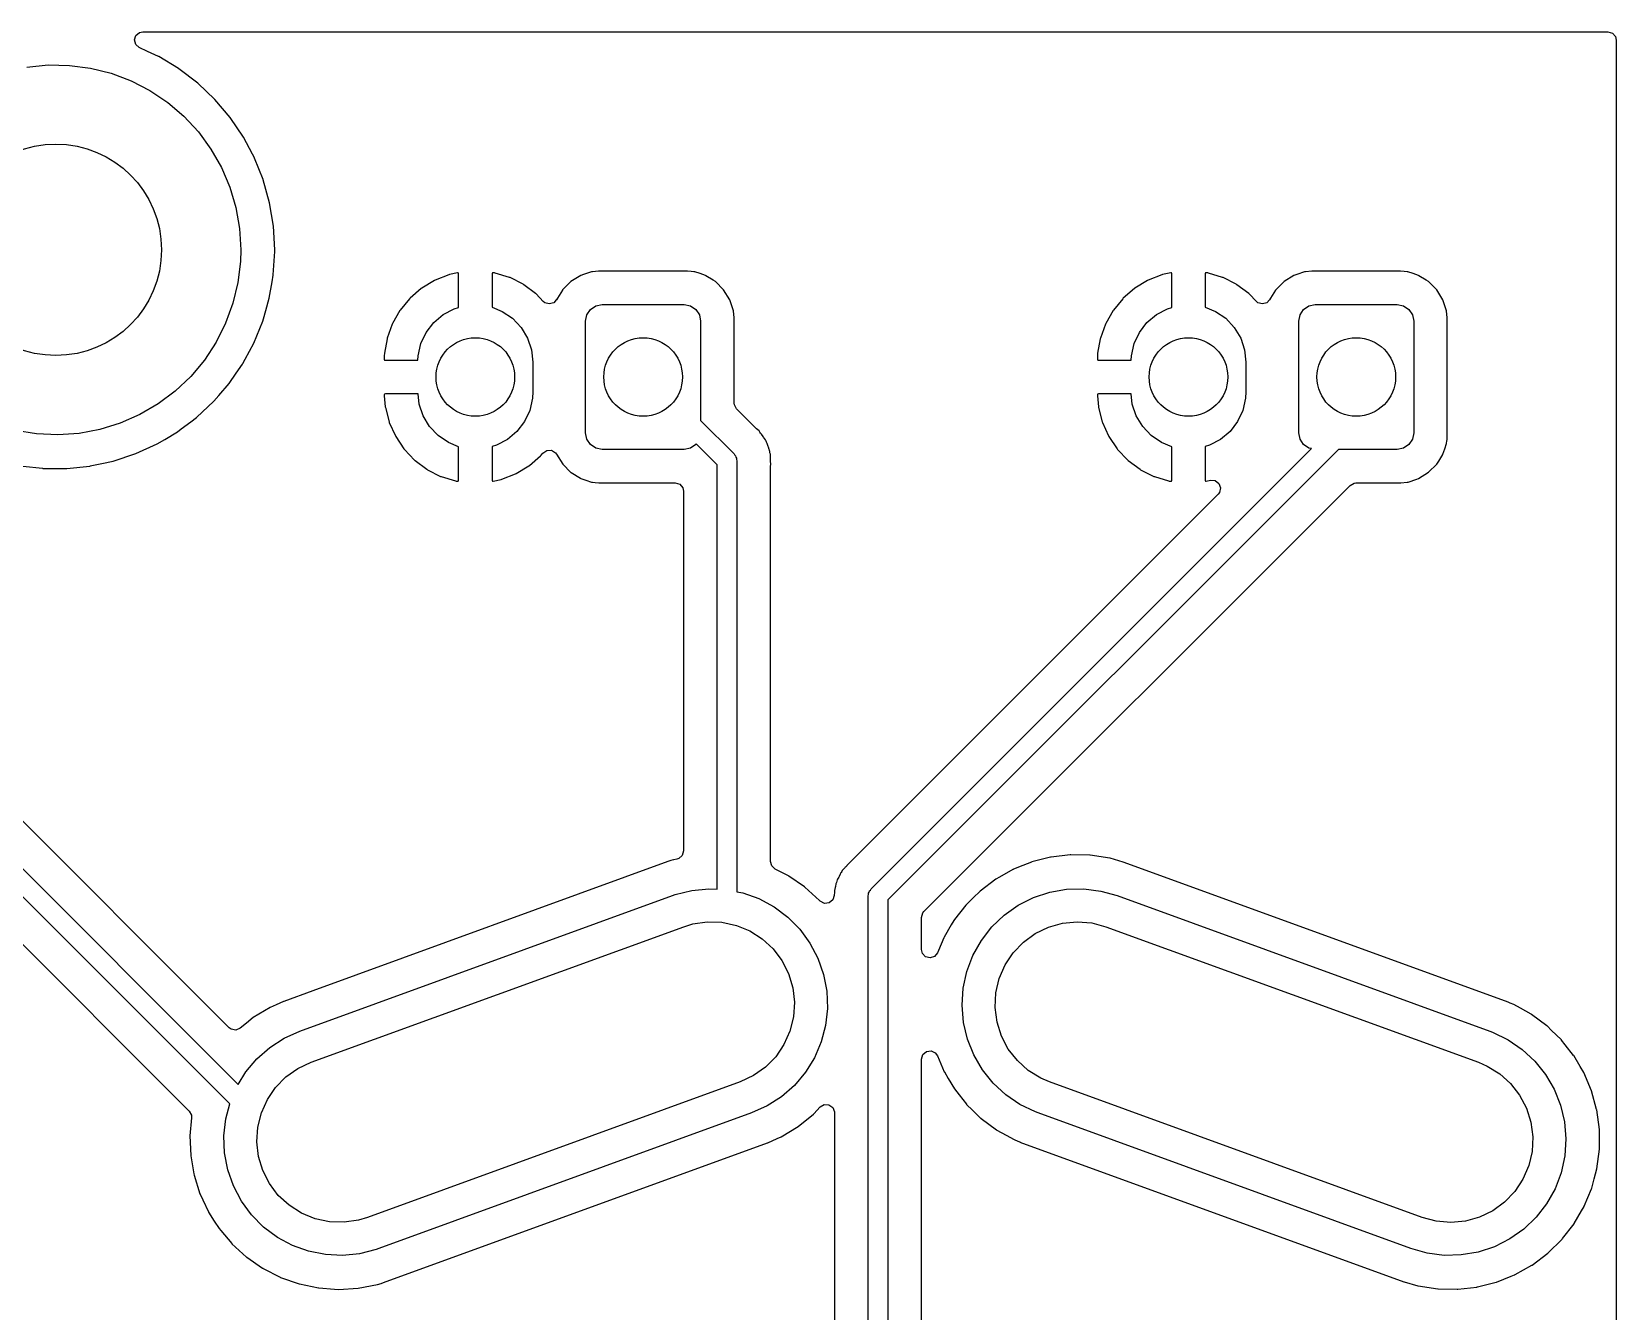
# Model space of a CAD drawing. Extents: x 14 to 417, y -165 to -100.
# Drawn here: x 393.33 to 417.32, y -118.94 to -99.57 of the extents above; entities that cross this region are included whole.
import ezdxf

# ---------------------------------------------------------------- set-up
doc = ezdxf.new("R2010")
doc.units = 0
doc.layers.add('BLACK', color=7, linetype='CONTINUOUS')

msp = doc.modelspace()

# ---------------------------------------------------------------- linework, layer by layer
at = {"layer": 'BLACK', "linetype": 'CONTINUOUS'}
for p, q in [((394.89, -99.6937), (394.911, -99.6257)), ((394.91, -99.762), (394.89, -99.6937)), ((394.963, -99.8088), (394.91, -99.762)), ((394.911, -99.6257), (394.965, -99.5796)), ((394.965, -99.5796), (395.016, -99.5685)), ((395.016, -99.5685), (417.195, -99.5685)), ((417.195, -99.5685), (417.264, -99.5885)), ((417.264, -99.5885), (417.31, -99.6422)), ((417.31, -99.6422), (417.321, -99.6945)), ((417.321, -99.6945), (417.321, -137.712)), ((395.086, -99.866), (394.963, -99.8088)), ((395.256, -99.9445), (395.086, -99.866)), ((395.258, -99.9462), (395.256, -99.9445)), ((395.559, -100.128), (395.258, -99.9462)), ((395.258, -99.9462), (395.258, -99.9462)), ((393.262, -100.104), (393.583, -100.072)), ((393.583, -100.072), (393.905, -100.078)), ((393.905, -100.078), (394.225, -100.12)), ((394.225, -100.12), (394.537, -100.198)), ((394.537, -100.198), (394.839, -100.312)), ((395.562, -100.13), (395.559, -100.128)), ((395.559, -100.128), (395.559, -100.128)), ((395.847, -100.347), (395.562, -100.13)), ((394.839, -100.312), (395.125, -100.46)), ((395.125, -100.46), (395.393, -100.64)), ((396.107, -100.593), (395.847, -100.347)), ((395.393, -100.64), (395.638, -100.849)), ((396.339, -100.867), (396.107, -100.593)), ((395.638, -100.849), (395.857, -101.085)), ((396.54, -101.163), (396.339, -100.867)), ((395.857, -101.085), (396.048, -101.345)), ((396.542, -101.167), (396.54, -101.163)), ((396.678, -101.423), (396.542, -101.167)), ((396.542, -101.167), (396.542, -101.167)), ((396.048, -101.345), (396.208, -101.625)), ((396.708, -101.48), (396.678, -101.423)), ((396.208, -101.625), (396.334, -101.922)), ((396.709, -101.483), (396.708, -101.48)), ((396.837, -101.805), (396.709, -101.483)), ((396.334, -101.922), (396.426, -102.231)), ((396.84, -101.813), (396.837, -101.805)), ((396.936, -102.159), (396.84, -101.813)), ((396.994, -102.512), (396.936, -102.159)), ((396.426, -102.231), (396.481, -102.548)), ((396.481, -102.548), (396.5, -102.87)), ((397.013, -102.87), (396.994, -102.512)), ((396.5, -102.87), (396.494, -103.046)), ((396.992, -103.247), (397.013, -102.895)), ((397.013, -102.893), (397.013, -102.87)), ((397.013, -102.895), (397.013, -102.893)), ((396.494, -103.046), (396.456, -103.366)), ((396.456, -103.366), (396.38, -103.679)), ((396.931, -103.604), (396.973, -103.357)), ((396.973, -103.357), (396.991, -103.254)), ((396.991, -103.251), (396.992, -103.247)), ((396.991, -103.254), (396.991, -103.251)), ((396.991, -103.254), (396.991, -103.254)), ((399.431, -103.334), (399.24, -103.45)), ((399.44, -103.329), (399.431, -103.334)), ((399.648, -103.247), (399.44, -103.329)), ((399.658, -103.244), (399.648, -103.247)), ((399.781, -103.218), (399.658, -103.244)), ((399.792, -103.22), (399.781, -103.218)), ((399.796, -103.233), (399.792, -103.22)), ((399.796, -103.743), (399.796, -103.233)), ((400.308, -103.218), (400.304, -103.231)), ((400.304, -103.231), (400.304, -103.74)), ((400.322, -103.216), (400.308, -103.218)), ((400.342, -103.219), (400.322, -103.216)), ((400.352, -103.221), (400.342, -103.219)), ((400.565, -103.287), (400.352, -103.221)), ((400.575, -103.291), (400.565, -103.287)), ((400.774, -103.392), (400.575, -103.291)), ((401.496, -103.352), (401.371, -103.477)), ((401.646, -103.258), (401.496, -103.352)), ((401.689, -103.244), (401.646, -103.258)), ((401.807, -103.205), (401.689, -103.244)), ((401.814, -103.202), (401.807, -103.205)), ((401.807, -103.205), (401.807, -103.205)), ((401.821, -103.202), (401.814, -103.202)), ((401.916, -103.192), (401.821, -103.202)), ((401.821, -103.202), (401.821, -103.202)), ((401.92, -103.191), (401.916, -103.192)), ((401.916, -103.192), (401.916, -103.192)), ((403.26, -103.191), (401.92, -103.191)), ((403.315, -103.197), (403.26, -103.191)), ((403.358, -103.202), (403.315, -103.197)), ((403.365, -103.202), (403.358, -103.202)), ((403.358, -103.202), (403.358, -103.202)), ((403.371, -103.204), (403.365, -103.202)), ((403.453, -103.231), (403.371, -103.204)), ((403.371, -103.204), (403.371, -103.204)), ((403.533, -103.258), (403.453, -103.231)), ((403.539, -103.262), (403.533, -103.258)), ((403.649, -103.329), (403.539, -103.262)), ((403.539, -103.262), (403.539, -103.262)), ((403.683, -103.351), (403.649, -103.329)), ((403.808, -103.476), (403.683, -103.351)), ((410.226, -103.334), (410.035, -103.45)), ((410.235, -103.329), (410.226, -103.334)), ((410.443, -103.247), (410.235, -103.329)), ((410.453, -103.244), (410.443, -103.247)), ((410.576, -103.218), (410.453, -103.244)), ((410.587, -103.22), (410.576, -103.218)), ((410.591, -103.233), (410.587, -103.22)), ((410.591, -103.743), (410.591, -103.233)), ((411.103, -103.218), (411.099, -103.231)), ((411.099, -103.231), (411.099, -103.74)), ((411.117, -103.216), (411.103, -103.218)), ((411.137, -103.219), (411.117, -103.216)), ((411.147, -103.221), (411.137, -103.219)), ((411.36, -103.287), (411.147, -103.221)), ((411.37, -103.291), (411.36, -103.287)), ((411.569, -103.392), (411.37, -103.291)), ((412.291, -103.352), (412.166, -103.477)), ((412.441, -103.258), (412.291, -103.352)), ((412.484, -103.244), (412.441, -103.258)), ((412.602, -103.205), (412.484, -103.244)), ((412.609, -103.202), (412.602, -103.205)), ((412.602, -103.205), (412.602, -103.205)), ((412.616, -103.202), (412.609, -103.202)), ((412.711, -103.192), (412.616, -103.202)), ((412.616, -103.202), (412.616, -103.202)), ((412.715, -103.191), (412.711, -103.192)), ((412.711, -103.192), (412.711, -103.192)), ((414.055, -103.191), (412.715, -103.191)), ((414.11, -103.197), (414.055, -103.191)), ((414.153, -103.202), (414.11, -103.197)), ((414.16, -103.202), (414.153, -103.202)), ((414.153, -103.202), (414.153, -103.202)), ((414.166, -103.204), (414.16, -103.202)), ((414.248, -103.231), (414.166, -103.204)), ((414.166, -103.204), (414.166, -103.204)), ((414.328, -103.258), (414.248, -103.231)), ((414.334, -103.262), (414.328, -103.258)), ((414.444, -103.329), (414.334, -103.262)), ((414.334, -103.262), (414.334, -103.262)), ((414.478, -103.351), (414.444, -103.329)), ((414.603, -103.476), (414.478, -103.351)), ((396.879, -103.787), (396.931, -103.604)), ((399.055, -103.61), (398.914, -103.783)), ((399.063, -103.602), (399.055, -103.61)), ((399.231, -103.456), (399.063, -103.602)), ((399.24, -103.45), (399.231, -103.456)), ((400.783, -103.398), (400.774, -103.392)), ((400.962, -103.531), (400.783, -103.398)), ((400.97, -103.538), (400.962, -103.531)), ((401.078, -103.651), (400.97, -103.538)), ((401.292, -103.604), (401.278, -103.627)), ((401.367, -103.483), (401.292, -103.604)), ((401.371, -103.477), (401.367, -103.483)), ((401.367, -103.483), (401.367, -103.483)), ((403.902, -103.626), (403.808, -103.476)), ((409.85, -103.61), (409.709, -103.783)), ((409.858, -103.602), (409.85, -103.61)), ((410.026, -103.456), (409.858, -103.602)), ((410.035, -103.45), (410.026, -103.456)), ((411.578, -103.398), (411.569, -103.392)), ((411.757, -103.531), (411.578, -103.398)), ((411.765, -103.538), (411.757, -103.531)), ((411.873, -103.651), (411.765, -103.538)), ((412.087, -103.604), (412.073, -103.627)), ((412.162, -103.483), (412.087, -103.604)), ((412.166, -103.477), (412.162, -103.483)), ((412.162, -103.483), (412.162, -103.483)), ((414.697, -103.626), (414.603, -103.476)), ((396.38, -103.679), (396.27, -103.982)), ((396.843, -103.913), (396.879, -103.787)), ((398.908, -103.791), (398.797, -103.985)), ((398.914, -103.783), (398.908, -103.791)), ((399.42, -103.97), (399.564, -103.849)), ((399.564, -103.849), (399.73, -103.761)), ((399.73, -103.761), (399.796, -103.743)), ((400.304, -103.74), (400.458, -103.802)), ((400.458, -103.802), (400.614, -103.907)), ((401.1, -103.67), (401.078, -103.651)), ((401.168, -103.69), (401.1, -103.67)), ((401.236, -103.671), (401.168, -103.69)), ((401.276, -103.626), (401.236, -103.671)), ((401.278, -103.627), (401.276, -103.626)), ((401.72, -103.95), (401.739, -103.854)), ((401.739, -103.854), (401.793, -103.773)), ((401.793, -103.773), (401.874, -103.719)), ((401.874, -103.719), (401.97, -103.7)), ((401.97, -103.7), (403.21, -103.7)), ((403.21, -103.7), (403.306, -103.719)), ((403.306, -103.719), (403.387, -103.773)), ((403.387, -103.773), (403.441, -103.854)), ((403.441, -103.854), (403.46, -103.95)), ((403.958, -103.794), (403.902, -103.626)), ((403.969, -103.9), (403.958, -103.794)), ((409.703, -103.791), (409.592, -103.985)), ((409.709, -103.783), (409.703, -103.791)), ((410.215, -103.97), (410.359, -103.849)), ((410.359, -103.849), (410.525, -103.761)), ((410.525, -103.761), (410.591, -103.743)), ((411.099, -103.74), (411.253, -103.802)), ((411.253, -103.802), (411.409, -103.907)), ((411.895, -103.67), (411.873, -103.651)), ((411.963, -103.69), (411.895, -103.67)), ((412.031, -103.671), (411.963, -103.69)), ((412.071, -103.626), (412.031, -103.671)), ((412.073, -103.627), (412.071, -103.626)), ((412.515, -103.95), (412.534, -103.854)), ((412.534, -103.854), (412.588, -103.773)), ((412.588, -103.773), (412.669, -103.719)), ((412.669, -103.719), (412.765, -103.7)), ((412.765, -103.7), (414.005, -103.7)), ((414.005, -103.7), (414.101, -103.719)), ((414.101, -103.719), (414.182, -103.773)), ((414.182, -103.773), (414.236, -103.854)), ((414.236, -103.854), (414.255, -103.95)), ((414.753, -103.794), (414.697, -103.626)), ((414.763, -103.9), (414.753, -103.794)), ((396.27, -103.982), (396.125, -104.27)), ((396.698, -104.281), (396.787, -104.062)), ((396.787, -104.062), (396.832, -103.952)), ((396.832, -103.952), (396.833, -103.949)), ((396.832, -103.952), (396.832, -103.952)), ((396.833, -103.949), (396.843, -103.913)), ((398.793, -103.995), (398.717, -104.205)), ((398.797, -103.985), (398.793, -103.995)), ((399.306, -104.119), (399.42, -103.97)), ((400.614, -103.907), (400.743, -104.044)), ((400.743, -104.044), (400.84, -104.205)), ((401.72, -105.64), (401.72, -103.95)), ((403.46, -103.95), (403.46, -105.453)), ((403.969, -105.19), (403.969, -103.9)), ((409.588, -103.995), (409.512, -104.205)), ((409.592, -103.985), (409.588, -103.995)), ((410.101, -104.119), (410.215, -103.97)), ((411.409, -103.907), (411.538, -104.044)), ((411.538, -104.044), (411.635, -104.205)), ((412.515, -105.64), (412.515, -103.95)), ((414.255, -103.95), (414.255, -105.64)), ((414.763, -105.69), (414.763, -103.9)), ((396.125, -104.27), (395.948, -104.539)), ((396.568, -104.523), (396.696, -104.284)), ((396.696, -104.284), (396.698, -104.281)), ((398.714, -104.215), (398.674, -104.436)), ((398.717, -104.205), (398.714, -104.215)), ((399.185, -104.473), (399.226, -104.29)), ((399.226, -104.29), (399.306, -104.119)), ((400.84, -104.205), (400.9, -104.383)), ((409.509, -104.215), (409.469, -104.436)), ((409.512, -104.205), (409.509, -104.215)), ((409.98, -104.473), (410.021, -104.29)), ((410.021, -104.29), (410.101, -104.119)), ((411.635, -104.205), (411.695, -104.383)), ((395.948, -104.539), (395.741, -104.787)), ((396.53, -104.593), (396.568, -104.523)), ((398.673, -104.444), (398.672, -104.463)), ((398.672, -104.463), (398.672, -104.466)), ((398.672, -104.466), (398.672, -104.523)), ((398.672, -104.523), (398.676, -104.538)), ((398.674, -104.436), (398.673, -104.444)), ((398.676, -104.538), (398.678, -104.539)), ((398.678, -104.539), (398.686, -104.541)), ((398.686, -104.541), (399.182, -104.541)), ((399.182, -104.541), (399.185, -104.473)), ((400.9, -104.383), (400.92, -104.57)), ((400.92, -104.57), (400.92, -105.02)), ((409.468, -104.444), (409.467, -104.463)), ((409.467, -104.463), (409.467, -104.466)), ((409.467, -104.466), (409.467, -104.523)), ((409.467, -104.523), (409.471, -104.538)), ((409.469, -104.436), (409.468, -104.444)), ((409.471, -104.538), (409.473, -104.539)), ((409.473, -104.539), (409.481, -104.541)), ((409.481, -104.541), (409.977, -104.541)), ((409.977, -104.541), (409.98, -104.473)), ((411.695, -104.383), (411.715, -104.57)), ((411.715, -104.57), (411.715, -105.02)), ((395.741, -104.787), (395.507, -105.009)), ((396.325, -104.892), (396.432, -104.737)), ((396.432, -104.737), (396.526, -104.599)), ((396.526, -104.599), (396.528, -104.596)), ((396.526, -104.599), (396.526, -104.599)), ((396.528, -104.596), (396.53, -104.593)), ((396.53, -104.593), (396.53, -104.593)), ((395.507, -105.009), (395.249, -105.202)), ((396.167, -105.076), (396.325, -104.892)), ((398.674, -105.055), (398.672, -105.063)), ((398.675, -105.053), (398.674, -105.055)), ((398.69, -105.049), (398.675, -105.053)), ((399.183, -105.049), (398.69, -105.049)), ((399.2, -105.207), (399.183, -105.049)), ((400.92, -105.02), (400.915, -105.117)), ((409.469, -105.055), (409.467, -105.063)), ((409.47, -105.053), (409.469, -105.055)), ((409.485, -105.049), (409.47, -105.053)), ((409.978, -105.049), (409.485, -105.049)), ((409.995, -105.207), (409.978, -105.049)), ((411.715, -105.02), (411.71, -105.117)), ((395.249, -105.202), (394.971, -105.365)), ((395.83, -105.408), (396.091, -105.163)), ((396.091, -105.163), (396.167, -105.076)), ((398.672, -105.063), (398.672, -105.076)), ((398.672, -105.076), (398.672, -105.081)), ((398.672, -105.081), (398.686, -105.248)), ((398.686, -105.248), (398.688, -105.258)), ((398.688, -105.258), (398.744, -105.474)), ((399.26, -105.385), (399.2, -105.207)), ((400.874, -105.3), (400.794, -105.471)), ((400.915, -105.117), (400.874, -105.3)), ((403.971, -105.217), (403.969, -105.19)), ((404.005, -105.279), (403.971, -105.217)), ((404.299, -105.573), (404.005, -105.279)), ((409.467, -105.063), (409.467, -105.076)), ((409.467, -105.076), (409.467, -105.081)), ((409.467, -105.081), (409.481, -105.248)), ((409.481, -105.248), (409.483, -105.258)), ((409.483, -105.258), (409.539, -105.474)), ((410.055, -105.385), (409.995, -105.207)), ((411.669, -105.3), (411.589, -105.471)), ((411.71, -105.117), (411.669, -105.3)), ((394.676, -105.494), (394.368, -105.589)), ((394.971, -105.365), (394.676, -105.494)), ((395.599, -105.581), (395.742, -105.474)), ((395.742, -105.474), (395.83, -105.408)), ((398.744, -105.474), (398.748, -105.484)), ((398.748, -105.484), (398.839, -105.688)), ((399.357, -105.546), (399.26, -105.385)), ((400.794, -105.471), (400.68, -105.62)), ((403.46, -105.453), (403.966, -105.959)), ((409.539, -105.474), (409.543, -105.484)), ((409.543, -105.484), (409.634, -105.688)), ((410.152, -105.546), (410.055, -105.385)), ((411.589, -105.471), (411.475, -105.62)), ((393.407, -105.655), (393.089, -105.603)), ((393.729, -105.67), (393.407, -105.655)), ((394.051, -105.648), (393.729, -105.67)), ((394.368, -105.589), (394.051, -105.648)), ((395.235, -105.806), (395.349, -105.739)), ((395.349, -105.739), (395.54, -105.625)), ((395.54, -105.625), (395.543, -105.623)), ((395.54, -105.625), (395.54, -105.625)), ((395.543, -105.623), (395.599, -105.581)), ((398.839, -105.688), (398.845, -105.697)), ((398.845, -105.697), (398.969, -105.882)), ((399.486, -105.683), (399.357, -105.546)), ((399.642, -105.788), (399.486, -105.683)), ((400.536, -105.741), (400.37, -105.829)), ((400.68, -105.62), (400.536, -105.741)), ((401.739, -105.736), (401.72, -105.64)), ((401.793, -105.817), (401.739, -105.736)), ((404.308, -105.581), (404.299, -105.573)), ((404.344, -105.611), (404.308, -105.581)), ((404.356, -105.628), (404.344, -105.611)), ((404.369, -105.643), (404.356, -105.628)), ((404.384, -105.658), (404.369, -105.643)), ((404.407, -105.697), (404.384, -105.658)), ((404.408, -105.698), (404.407, -105.697)), ((404.414, -105.708), (404.408, -105.698)), ((404.442, -105.745), (404.414, -105.708)), ((404.45, -105.765), (404.442, -105.745)), ((404.458, -105.783), (404.45, -105.765)), ((409.634, -105.688), (409.64, -105.697)), ((409.64, -105.697), (409.764, -105.882)), ((410.281, -105.683), (410.152, -105.546)), ((410.437, -105.788), (410.281, -105.683)), ((411.331, -105.741), (411.165, -105.829)), ((411.475, -105.62), (411.331, -105.741)), ((412.534, -105.736), (412.515, -105.64)), ((412.588, -105.817), (412.534, -105.736)), ((414.236, -105.736), (414.182, -105.817)), ((414.255, -105.64), (414.236, -105.736)), ((414.753, -105.795), (414.756, -105.765)), ((414.756, -105.765), (414.759, -105.739)), ((414.759, -105.739), (414.763, -105.69)), ((394.569, -106.067), (394.909, -105.955)), ((394.909, -105.955), (395.235, -105.806)), ((398.969, -105.882), (398.976, -105.89)), ((398.976, -105.89), (399.13, -106.052)), ((399.796, -105.85), (399.642, -105.788)), ((399.796, -106.359), (399.796, -105.85)), ((400.37, -105.829), (400.304, -105.847)), ((400.304, -105.847), (400.304, -106.357)), ((400.869, -106.134), (401.037, -105.988)), ((401.037, -105.988), (401.045, -105.98)), ((401.045, -105.98), (401.072, -105.947)), ((401.072, -105.947), (401.131, -105.907)), ((401.131, -105.907), (401.202, -105.905)), ((401.202, -105.905), (401.263, -105.942)), ((401.263, -105.942), (401.278, -105.964)), ((401.278, -105.964), (401.278, -105.964)), ((401.278, -105.964), (401.372, -106.114)), ((401.874, -105.871), (401.793, -105.817)), ((401.97, -105.89), (401.874, -105.871)), ((403.21, -105.89), (401.97, -105.89)), ((403.306, -105.871), (403.21, -105.89)), ((403.387, -105.817), (403.306, -105.871)), ((403.392, -105.809), (403.387, -105.817)), ((403.71, -106.127), (403.392, -105.809)), ((403.966, -105.959), (403.976, -105.976)), ((403.976, -105.976), (403.99, -105.99)), ((403.99, -105.99), (403.995, -106.009)), ((403.995, -106.009), (404.005, -106.026)), ((404.469, -105.801), (404.458, -105.783)), ((404.482, -105.846), (404.469, -105.801)), ((404.486, -105.857), (404.482, -105.846)), ((404.5, -105.893), (404.486, -105.857)), ((404.503, -105.9), (404.5, -105.893)), ((404.5, -105.893), (404.5, -105.893)), ((404.504, -105.908), (404.503, -105.9)), ((404.506, -105.921), (404.504, -105.908)), ((404.504, -105.908), (404.504, -105.908)), ((404.51, -105.941), (404.506, -105.921)), ((404.516, -105.961), (404.51, -105.941)), ((404.516, -105.988), (404.516, -105.961)), ((404.517, -106.007), (404.516, -105.988)), ((404.518, -106.019), (404.517, -106.007)), ((404.518, -106.024), (404.518, -106.019)), ((406.04, -112.543), (412.705, -105.878)), ((413.117, -105.89), (406.296, -112.711)), ((409.764, -105.882), (409.771, -105.89)), ((409.771, -105.89), (409.925, -106.052)), ((410.591, -105.85), (410.437, -105.788)), ((410.591, -106.359), (410.591, -105.85)), ((411.165, -105.829), (411.099, -105.847)), ((411.099, -105.847), (411.099, -106.357)), ((412.669, -105.871), (412.588, -105.817)), ((412.705, -105.878), (412.669, -105.871)), ((414.005, -105.89), (413.117, -105.89)), ((414.101, -105.871), (414.005, -105.89)), ((414.182, -105.817), (414.101, -105.871)), ((414.633, -106.067), (414.693, -105.969)), ((414.693, -105.969), (414.697, -105.963)), ((414.693, -105.969), (414.693, -105.969)), ((414.697, -105.963), (414.724, -105.882)), ((414.724, -105.882), (414.751, -105.801)), ((414.751, -105.801), (414.753, -105.795)), ((414.751, -105.801), (414.751, -105.801)), ((393.2, -106.143), (393.5, -106.177)), ((393.5, -106.177), (393.5, -106.177)), ((393.5, -106.177), (393.503, -106.178)), ((393.503, -106.178), (393.507, -106.178)), ((393.507, -106.178), (393.507, -106.178)), ((393.507, -106.178), (393.701, -106.179)), ((393.701, -106.179), (393.862, -106.179)), ((393.862, -106.179), (393.865, -106.179)), ((393.865, -106.179), (394.215, -106.143)), ((393.865, -106.179), (393.865, -106.179)), ((394.215, -106.143), (394.215, -106.143)), ((394.215, -106.143), (394.218, -106.143)), ((394.218, -106.143), (394.222, -106.142)), ((394.222, -106.142), (394.394, -106.105)), ((394.222, -106.142), (394.222, -106.142)), ((394.394, -106.105), (394.569, -106.067)), ((399.13, -106.052), (399.138, -106.059)), ((399.138, -106.059), (399.317, -106.192)), ((399.317, -106.192), (399.326, -106.198)), ((399.326, -106.198), (399.525, -106.299)), ((400.66, -106.261), (400.669, -106.256)), ((400.669, -106.256), (400.86, -106.14)), ((400.86, -106.14), (400.869, -106.134)), ((401.372, -106.114), (401.497, -106.239)), ((401.497, -106.239), (401.503, -106.243)), ((401.503, -106.243), (401.503, -106.243)), ((401.503, -106.243), (401.64, -106.328)), ((403.71, -112.547), (403.71, -106.127)), ((404.005, -106.026), (404.005, -106.046)), ((404.005, -106.046), (404.01, -106.065)), ((404.01, -106.065), (404.01, -112.586)), ((404.518, -106.053), (404.518, -106.024)), ((404.519, -106.057), (404.518, -106.053)), ((404.518, -106.147), (404.519, -106.135)), ((404.518, -112.13), (404.518, -106.147)), ((404.521, -106.127), (404.519, -106.057)), ((404.519, -106.135), (404.521, -106.127)), ((404.519, -106.135), (404.519, -106.135)), ((409.925, -106.052), (409.933, -106.059)), ((409.933, -106.059), (410.112, -106.192)), ((410.112, -106.192), (410.121, -106.198)), ((410.121, -106.198), (410.32, -106.299)), ((414.329, -106.332), (414.479, -106.238)), ((414.479, -106.238), (414.604, -106.113)), ((414.604, -106.113), (414.633, -106.067)), ((399.525, -106.299), (399.535, -106.303)), ((399.535, -106.303), (399.748, -106.369)), ((399.748, -106.369), (399.758, -106.371)), ((399.758, -106.371), (399.778, -106.374)), ((399.778, -106.374), (399.792, -106.372)), ((399.792, -106.372), (399.796, -106.359)), ((400.304, -106.357), (400.308, -106.37)), ((400.308, -106.37), (400.319, -106.372)), ((400.319, -106.372), (400.442, -106.346)), ((400.442, -106.346), (400.452, -106.343)), ((400.452, -106.343), (400.66, -106.261)), ((401.64, -106.328), (401.647, -106.332)), ((401.647, -106.332), (401.721, -106.357)), ((401.721, -106.357), (401.809, -106.386)), ((401.809, -106.386), (401.809, -106.386)), ((401.809, -106.386), (401.815, -106.388)), ((401.815, -106.388), (401.822, -106.388)), ((401.822, -106.388), (401.822, -106.388)), ((401.822, -106.388), (401.865, -106.393)), ((401.865, -106.393), (401.92, -106.398)), ((401.92, -106.398), (403.075, -106.398)), ((403.075, -106.398), (403.144, -106.419)), ((403.144, -106.419), (403.19, -106.472)), ((403.19, -106.472), (403.202, -106.524)), ((406.841, -112.885), (413.291, -106.435)), ((410.32, -106.299), (410.33, -106.303)), ((410.33, -106.303), (410.543, -106.369)), ((410.543, -106.369), (410.553, -106.371)), ((410.553, -106.371), (410.573, -106.374)), ((410.573, -106.374), (410.587, -106.372)), ((410.587, -106.372), (410.591, -106.359)), ((411.099, -106.357), (411.103, -106.37)), ((411.103, -106.37), (411.114, -106.372)), ((411.114, -106.372), (411.178, -106.358)), ((411.178, -106.358), (411.249, -106.364)), ((411.249, -106.364), (411.306, -106.407)), ((411.306, -106.407), (411.33, -106.473)), ((411.33, -106.473), (411.314, -106.543)), ((413.291, -106.435), (413.353, -106.401)), ((413.353, -106.401), (413.38, -106.398)), ((413.38, -106.398), (414.055, -106.398)), ((414.055, -106.398), (414.059, -106.398)), ((414.059, -106.398), (414.154, -106.388)), ((414.059, -106.398), (414.059, -106.398)), ((414.154, -106.388), (414.154, -106.388)), ((414.154, -106.388), (414.161, -106.388)), ((414.161, -106.388), (414.168, -106.385)), ((414.168, -106.385), (414.3, -106.341)), ((414.168, -106.385), (414.168, -106.385)), ((414.3, -106.341), (414.329, -106.332)), ((403.202, -106.524), (403.202, -111.969)), ((411.293, -106.571), (405.738, -112.125)), ((411.314, -106.543), (411.293, -106.571)), ((396.322, -114.644), (391.125, -109.447)), ((390.707, -109.749), (396.46, -115.502)), ((396.332, -115.798), (390.539, -110.005)), ((391.169, -111.354), (395.72, -115.905)), ((403.202, -111.969), (403.181, -112.037)), ((402.962, -112.13), (397.591, -114.085)), ((402.963, -112.13), (402.962, -112.13)), ((402.962, -112.13), (402.962, -112.13)), ((403.011, -112.115), (402.963, -112.13)), ((403.05, -112.103), (403.011, -112.115)), ((403.053, -112.101), (403.05, -112.103)), ((403.05, -112.103), (403.05, -112.103)), ((403.1, -112.092), (403.053, -112.101)), ((403.128, -112.083), (403.1, -112.092)), ((403.181, -112.037), (403.128, -112.083)), ((404.536, -112.194), (404.518, -112.13)), ((404.587, -112.242), (404.536, -112.194)), ((404.79, -112.346), (404.587, -112.242)), ((405.641, -112.225), (405.609, -112.259)), ((405.648, -112.216), (405.641, -112.225)), ((405.651, -112.213), (405.648, -112.216)), ((405.672, -112.192), (405.651, -112.213)), ((405.674, -112.189), (405.672, -112.192)), ((405.717, -112.143), (405.674, -112.189)), ((405.723, -112.138), (405.717, -112.143)), ((405.717, -112.143), (405.717, -112.143)), ((405.73, -112.133), (405.723, -112.138)), ((405.738, -112.125), (405.73, -112.133)), ((405.73, -112.133), (405.73, -112.133)), ((408.187, -112.251), (407.986, -112.364)), ((408.191, -112.249), (408.187, -112.251)), ((408.187, -112.251), (408.187, -112.251)), ((408.195, -112.247), (408.191, -112.249)), ((408.339, -112.189), (408.195, -112.247)), ((408.195, -112.247), (408.195, -112.247)), ((408.469, -112.137), (408.339, -112.189)), ((408.474, -112.136), (408.469, -112.137)), ((408.756, -112.065), (408.474, -112.136)), ((408.474, -112.136), (408.474, -112.136)), ((408.76, -112.064), (408.756, -112.065)), ((408.756, -112.065), (408.756, -112.065)), ((408.764, -112.063), (408.76, -112.064)), ((409.054, -112.03), (408.764, -112.063)), ((409.058, -112.029), (409.054, -112.03)), ((409.054, -112.03), (409.054, -112.03)), ((409.063, -112.029), (409.058, -112.029)), ((409.354, -112.034), (409.063, -112.029)), ((409.358, -112.034), (409.354, -112.034)), ((409.655, -112.079), (409.358, -112.034)), ((409.659, -112.08), (409.655, -112.079)), ((409.856, -112.138), (409.659, -112.08)), ((409.659, -112.08), (409.659, -112.08)), ((409.87, -112.142), (409.856, -112.138)), ((409.872, -112.142), (409.87, -112.142)), ((415.683, -114.257), (409.872, -112.142)), ((409.872, -112.142), (409.872, -112.142)), ((404.794, -112.348), (404.79, -112.346)), ((405.034, -112.514), (404.794, -112.348)), ((404.794, -112.348), (404.794, -112.348)), ((405.509, -112.464), (405.502, -112.507)), ((405.517, -112.444), (405.509, -112.464)), ((405.524, -112.425), (405.517, -112.444)), ((405.529, -112.405), (405.524, -112.425)), ((405.534, -112.396), (405.529, -112.405)), ((405.551, -112.364), (405.534, -112.396)), ((405.556, -112.354), (405.551, -112.364)), ((405.572, -112.318), (405.556, -112.354)), ((405.575, -112.311), (405.572, -112.318)), ((405.572, -112.318), (405.572, -112.318)), ((405.58, -112.304), (405.575, -112.311)), ((405.588, -112.294), (405.58, -112.304)), ((405.599, -112.278), (405.588, -112.294)), ((405.605, -112.266), (405.599, -112.278)), ((405.609, -112.259), (405.605, -112.266)), ((405.605, -112.266), (405.605, -112.266)), ((407.929, -112.396), (407.69, -112.576)), ((407.986, -112.364), (407.929, -112.396)), ((397.394, -114.698), (403.033, -112.645)), ((403.033, -112.645), (403.076, -112.63)), ((403.076, -112.63), (403.327, -112.567)), ((403.327, -112.567), (403.585, -112.541)), ((403.585, -112.541), (403.71, -112.547)), ((404.01, -112.586), (404.099, -112.604)), ((404.099, -112.604), (404.343, -112.691)), ((404.343, -112.691), (404.571, -112.814)), ((405.037, -112.516), (405.034, -112.514)), ((405.034, -112.514), (405.034, -112.514)), ((405.259, -112.718), (405.037, -112.516)), ((405.262, -112.721), (405.259, -112.718)), ((405.265, -112.724), (405.262, -112.721)), ((405.272, -112.731), (405.265, -112.724)), ((405.265, -112.724), (405.265, -112.724)), ((405.335, -112.762), (405.272, -112.731)), ((405.461, -112.71), (405.406, -112.754)), ((405.483, -112.642), (405.461, -112.71)), ((405.486, -112.607), (405.483, -112.628)), ((405.483, -112.628), (405.483, -112.636)), ((405.483, -112.636), (405.483, -112.642)), ((405.487, -112.587), (405.486, -112.607)), ((405.499, -112.521), (405.487, -112.566)), ((405.487, -112.566), (405.487, -112.587)), ((405.501, -112.509), (405.499, -112.521)), ((405.502, -112.507), (405.501, -112.509)), ((405.996, -112.649), (406.001, -112.63)), ((405.996, -136.082), (405.996, -112.649)), ((406.001, -112.61), (406.011, -112.593)), ((406.001, -112.63), (406.001, -112.61)), ((406.011, -112.593), (406.016, -112.574)), ((406.016, -112.574), (406.03, -112.56)), ((406.03, -112.56), (406.04, -112.543)), ((406.296, -112.711), (406.296, -136.144)), ((407.585, -112.68), (407.501, -112.762)), ((407.69, -112.576), (407.585, -112.68)), ((408.268, -112.79), (408.499, -112.673)), ((408.499, -112.673), (408.746, -112.592)), ((408.746, -112.592), (409.001, -112.548)), ((409.001, -112.548), (409.261, -112.542)), ((409.261, -112.542), (409.518, -112.575)), ((409.518, -112.575), (409.767, -112.645)), ((409.767, -112.645), (415.406, -114.698)), ((404.571, -112.814), (404.779, -112.969)), ((404.779, -112.969), (404.962, -113.153)), ((405.406, -112.754), (405.335, -112.762)), ((406.804, -112.974), (406.825, -112.906)), ((406.804, -113.462), (406.804, -112.974)), ((406.825, -112.906), (406.841, -112.885)), ((407.474, -112.79), (407.305, -113.008)), ((407.476, -112.787), (407.474, -112.79)), ((407.474, -112.79), (407.474, -112.79)), ((407.501, -112.762), (407.476, -112.787)), ((407.868, -113.119), (408.056, -112.94)), ((408.056, -112.94), (408.268, -112.79)), ((397.565, -115.167), (403.204, -113.115)), ((403.204, -113.115), (403.341, -113.074)), ((403.341, -113.074), (403.561, -113.042)), ((403.561, -113.042), (403.783, -113.049)), ((403.783, -113.049), (404.001, -113.096)), ((404.001, -113.096), (404.206, -113.18)), ((404.206, -113.18), (404.394, -113.3)), ((404.962, -113.153), (405.115, -113.363)), ((407.255, -113.088), (407.147, -113.274)), ((407.292, -113.024), (407.255, -113.088)), ((407.305, -113.008), (407.292, -113.024)), ((407.71, -113.324), (407.868, -113.119)), ((408.525, -113.218), (408.725, -113.121)), ((408.725, -113.121), (408.939, -113.061)), ((408.939, -113.061), (409.16, -113.04)), ((409.16, -113.04), (409.382, -113.058)), ((409.382, -113.058), (409.596, -113.115)), ((409.596, -113.115), (415.235, -115.167)), ((404.394, -113.3), (404.557, -113.45)), ((404.557, -113.45), (404.691, -113.628)), ((405.115, -113.363), (405.236, -113.592)), ((407.141, -113.283), (407.061, -113.476)), ((407.147, -113.274), (407.141, -113.283)), ((407.583, -113.55), (407.71, -113.324)), ((408.192, -113.51), (408.346, -113.349)), ((408.346, -113.349), (408.525, -113.218)), ((404.691, -113.628), (404.792, -113.826)), ((405.236, -113.592), (405.321, -113.837)), ((406.818, -113.519), (406.804, -113.462)), ((406.866, -113.571), (406.818, -113.519)), ((406.935, -113.588), (406.866, -113.571)), ((407.002, -113.566), (406.935, -113.588)), ((407.047, -113.511), (407.002, -113.566)), ((407.061, -113.476), (407.047, -113.511)), ((407.491, -113.793), (407.583, -113.55)), ((407.981, -113.9), (408.069, -113.695)), ((408.069, -113.695), (408.192, -113.51)), ((404.792, -113.826), (404.856, -114.039)), ((405.321, -113.837), (405.37, -114.092)), ((407.436, -114.046), (407.491, -113.793)), ((407.931, -114.116), (407.981, -113.9)), ((397.591, -114.085), (397.149, -114.246)), ((404.856, -114.039), (404.881, -114.259)), ((405.37, -114.092), (405.38, -114.351)), ((407.419, -114.305), (407.436, -114.046)), ((407.92, -114.338), (407.931, -114.116)), ((396.944, -114.336), (396.688, -114.492)), ((397.036, -114.296), (396.944, -114.336)), ((397.147, -114.247), (397.036, -114.296)), ((397.149, -114.246), (397.147, -114.247)), ((397.147, -114.247), (397.147, -114.247)), ((404.881, -114.259), (404.866, -114.481)), ((405.38, -114.351), (405.352, -114.609)), ((407.44, -114.564), (407.419, -114.305)), ((407.948, -114.558), (407.92, -114.338)), ((415.684, -114.258), (415.683, -114.257)), ((415.683, -114.257), (415.683, -114.257)), ((415.685, -114.258), (415.684, -114.258)), ((415.715, -114.271), (415.685, -114.258)), ((415.685, -114.258), (415.685, -114.258)), ((415.771, -114.294), (415.715, -114.271)), ((415.87, -114.349), (415.771, -114.294)), ((416.03, -114.437), (415.87, -114.349)), ((396.355, -114.668), (396.322, -114.644)), ((396.49, -114.653), (396.424, -114.68)), ((396.584, -114.577), (396.49, -114.653)), ((396.688, -114.492), (396.584, -114.577)), ((404.866, -114.481), (404.813, -114.697)), ((405.352, -114.609), (405.286, -114.86)), ((407.5, -114.816), (407.44, -114.564)), ((408.015, -114.77), (407.948, -114.558)), ((416.033, -114.439), (416.03, -114.437)), ((416.03, -114.437), (416.03, -114.437)), ((416.037, -114.442), (416.033, -114.439)), ((416.271, -114.616), (416.037, -114.442)), ((416.037, -114.442), (416.037, -114.442)), ((416.274, -114.618), (416.271, -114.616)), ((416.271, -114.616), (416.271, -114.616)), ((416.277, -114.621), (416.274, -114.618)), ((416.336, -114.679), (416.277, -114.621)), ((416.277, -114.621), (416.277, -114.621)), ((396.424, -114.68), (396.355, -114.668)), ((396.94, -114.944), (397.158, -114.804)), ((397.158, -114.804), (397.394, -114.698)), ((404.813, -114.697), (404.722, -114.9)), ((405.286, -114.86), (405.183, -115.098)), ((407.596, -115.057), (407.5, -114.816)), ((408.118, -114.967), (408.015, -114.77)), ((415.406, -114.698), (415.448, -114.714)), ((415.448, -114.714), (415.682, -114.827)), ((415.682, -114.827), (415.896, -114.972)), ((416.489, -114.827), (416.336, -114.679)), ((416.492, -114.831), (416.489, -114.827)), ((416.548, -114.903), (416.492, -114.831)), ((416.492, -114.831), (416.492, -114.831)), ((396.577, -115.313), (396.745, -115.115)), ((396.745, -115.115), (396.94, -114.944)), ((404.597, -115.083), (404.441, -115.242)), ((404.722, -114.9), (404.597, -115.083)), ((405.183, -115.098), (405.047, -115.319)), ((406.804, -115.119), (406.825, -115.051)), ((406.804, -136.107), (406.804, -115.119)), ((406.825, -115.051), (406.878, -115.005)), ((406.878, -115.005), (406.948, -114.995)), ((406.948, -114.995), (407.013, -115.024)), ((407.013, -115.024), (407.046, -115.07)), ((407.046, -115.07), (407.149, -115.311)), ((407.727, -115.281), (407.596, -115.057)), ((408.255, -115.142), (408.118, -114.967)), ((415.896, -114.972), (416.087, -115.149)), ((416.675, -115.063), (416.548, -114.903)), ((416.677, -115.067), (416.675, -115.063)), ((416.773, -115.229), (416.677, -115.067)), ((416.677, -115.067), (416.677, -115.067)), ((396.46, -115.502), (396.577, -115.313)), ((397.183, -115.39), (397.364, -115.262)), ((397.364, -115.262), (397.565, -115.167)), ((404.26, -115.37), (404.059, -115.465)), ((404.441, -115.242), (404.26, -115.37)), ((405.047, -115.319), (404.879, -115.517)), ((407.149, -115.311), (407.151, -115.314)), ((407.151, -115.314), (407.151, -115.314)), ((407.151, -115.314), (407.208, -115.411)), ((407.889, -115.483), (407.727, -115.281)), ((408.42, -115.291), (408.255, -115.142)), ((408.609, -115.408), (408.42, -115.291)), ((415.235, -115.167), (415.367, -115.224)), ((415.367, -115.224), (415.556, -115.341)), ((415.556, -115.341), (415.721, -115.49)), ((416.087, -115.149), (416.249, -115.351)), ((416.249, -115.351), (416.38, -115.575)), ((416.827, -115.321), (416.773, -115.229)), ((416.945, -115.598), (416.827, -115.321)), ((396.902, -115.732), (397.027, -115.549)), ((397.027, -115.549), (397.183, -115.39)), ((404.059, -115.465), (398.42, -117.517)), ((404.879, -115.517), (404.684, -115.688)), ((407.208, -115.411), (407.301, -115.569)), ((407.301, -115.569), (407.372, -115.659)), ((408.08, -115.66), (407.889, -115.483)), ((408.741, -115.465), (408.609, -115.408)), ((414.38, -117.517), (408.741, -115.465)), ((415.721, -115.49), (415.858, -115.665)), ((416.38, -115.575), (416.476, -115.816)), ((416.946, -115.602), (416.945, -115.598)), ((417.023, -115.883), (416.946, -115.602)), ((416.946, -115.602), (416.946, -115.602)), ((396.272, -116.023), (396.332, -115.798)), ((396.811, -115.935), (396.902, -115.732)), ((404.466, -115.828), (404.23, -115.934)), ((404.684, -115.688), (404.466, -115.828)), ((405.172, -115.948), (405.27, -115.844)), ((405.27, -115.844), (405.331, -115.808)), ((405.331, -115.808), (405.402, -115.811)), ((405.402, -115.811), (405.46, -115.852)), ((405.46, -115.852), (405.487, -115.918)), ((407.372, -115.659), (407.484, -115.801)), ((407.484, -115.801), (407.484, -115.801)), ((407.484, -115.801), (407.487, -115.805)), ((407.487, -115.805), (407.576, -115.891)), ((408.294, -115.805), (408.08, -115.66)), ((408.528, -115.918), (408.294, -115.805)), ((415.858, -115.665), (415.961, -115.862)), ((416.476, -115.816), (416.536, -116.068)), ((395.72, -115.905), (395.754, -115.967)), ((395.756, -116.006), (395.73, -116.279)), ((395.754, -115.967), (395.756, -116.006)), ((396.244, -116.281), (396.272, -116.023)), ((396.758, -116.151), (396.811, -115.935)), ((404.23, -115.934), (398.591, -117.987)), ((404.936, -116.14), (405.169, -115.951)), ((405.169, -115.951), (405.172, -115.948)), ((405.172, -115.948), (405.172, -115.948)), ((405.487, -115.918), (405.487, -115.931)), ((405.487, -115.931), (405.487, -135.819)), ((407.576, -115.891), (407.699, -116.011)), ((407.699, -116.011), (407.699, -116.011)), ((407.699, -116.011), (407.702, -116.014)), ((407.702, -116.014), (407.705, -116.016)), ((407.705, -116.016), (407.705, -116.016)), ((407.705, -116.016), (407.939, -116.19)), ((408.57, -115.934), (408.528, -115.918)), ((414.209, -117.987), (408.57, -115.934)), ((415.961, -115.862), (416.028, -116.074)), ((416.028, -116.074), (416.056, -116.294)), ((416.536, -116.068), (416.557, -116.327)), ((417.024, -115.887), (417.023, -115.883)), ((417.023, -115.883), (417.023, -115.883)), ((417.065, -116.184), (417.024, -115.887)), ((395.73, -116.279), (395.742, -116.579)), ((396.254, -116.54), (396.244, -116.281)), ((396.743, -116.373), (396.758, -116.151)), ((404.477, -116.385), (404.617, -116.323)), ((404.617, -116.323), (404.68, -116.296)), ((404.68, -116.296), (404.936, -116.14)), ((407.939, -116.19), (407.939, -116.19)), ((407.939, -116.19), (407.943, -116.193)), ((407.943, -116.193), (407.946, -116.195)), ((407.946, -116.195), (407.946, -116.195)), ((407.946, -116.195), (408.086, -116.272)), ((408.086, -116.272), (408.205, -116.338)), ((416.056, -116.294), (416.045, -116.516)), ((416.557, -116.327), (416.54, -116.586)), ((417.065, -116.188), (417.065, -116.184)), ((417.065, -116.282), (417.065, -116.188)), ((417.065, -116.188), (417.065, -116.188)), ((417.066, -116.484), (417.065, -116.282)), ((396.303, -116.795), (396.254, -116.54)), ((396.768, -116.593), (396.743, -116.373)), ((398.662, -118.502), (404.473, -116.387)), ((404.473, -116.387), (404.475, -116.386)), ((404.473, -116.387), (404.473, -116.387)), ((404.475, -116.386), (404.477, -116.385)), ((404.477, -116.385), (404.477, -116.385)), ((408.205, -116.338), (408.261, -116.361)), ((408.261, -116.361), (408.291, -116.374)), ((408.291, -116.374), (408.291, -116.374)), ((408.291, -116.374), (408.292, -116.374)), ((408.292, -116.374), (408.293, -116.375)), ((408.293, -116.375), (408.293, -116.375)), ((408.293, -116.375), (414.104, -118.49)), ((416.045, -116.516), (415.995, -116.732)), ((417.028, -116.782), (417.066, -116.484)), ((395.742, -116.579), (395.742, -116.583)), ((395.742, -116.583), (395.79, -116.855)), ((396.388, -117.04), (396.303, -116.795)), ((396.832, -116.806), (396.768, -116.593)), ((396.933, -117.004), (396.832, -116.806)), ((415.995, -116.732), (415.907, -116.937)), ((416.54, -116.586), (416.485, -116.839)), ((416.987, -116.933), (417.028, -116.782)), ((395.79, -116.855), (395.793, -116.874)), ((395.793, -116.874), (395.794, -116.878)), ((395.794, -116.878), (395.794, -116.878)), ((395.794, -116.878), (395.881, -117.157)), ((396.509, -117.269), (396.388, -117.04)), ((397.067, -117.182), (396.933, -117.004)), ((415.907, -116.937), (415.784, -117.122)), ((416.485, -116.839), (416.393, -117.082)), ((416.95, -117.072), (416.955, -117.051)), ((416.955, -117.051), (416.987, -116.933)), ((395.881, -117.157), (395.883, -117.161)), ((395.883, -117.161), (395.884, -117.164)), ((395.884, -117.164), (395.884, -117.164)), ((395.884, -117.164), (395.925, -117.252)), ((395.925, -117.252), (396.009, -117.433)), ((396.662, -117.479), (396.509, -117.269)), ((397.23, -117.332), (397.067, -117.182)), ((415.63, -117.283), (415.451, -117.414)), ((415.784, -117.122), (415.63, -117.283)), ((416.393, -117.082), (416.266, -117.308)), ((416.836, -117.344), (416.946, -117.082)), ((416.946, -117.082), (416.95, -117.072)), ((396.009, -117.433), (396.012, -117.436)), ((396.012, -117.436), (396.012, -117.436)), ((396.012, -117.436), (396.099, -117.573)), ((396.845, -117.663), (396.662, -117.479)), ((397.418, -117.452), (397.23, -117.332)), ((397.623, -117.536), (397.418, -117.452)), ((398.42, -117.517), (398.283, -117.558)), ((414.594, -117.574), (414.38, -117.517)), ((415.251, -117.511), (415.037, -117.571)), ((415.451, -117.414), (415.251, -117.511)), ((416.108, -117.513), (415.92, -117.692)), ((416.266, -117.308), (416.108, -117.513)), ((416.684, -117.608), (416.795, -117.416)), ((416.795, -117.416), (416.832, -117.352)), ((416.832, -117.352), (416.835, -117.349)), ((416.832, -117.352), (416.832, -117.352)), ((416.835, -117.349), (416.836, -117.344)), ((396.099, -117.573), (396.171, -117.685)), ((396.171, -117.685), (396.197, -117.716)), ((396.197, -117.716), (396.362, -117.911)), ((397.053, -117.818), (396.845, -117.663)), ((397.841, -117.583), (397.623, -117.536)), ((398.063, -117.59), (397.841, -117.583)), ((398.283, -117.558), (398.063, -117.59)), ((414.816, -117.592), (414.594, -117.574)), ((415.037, -117.571), (414.816, -117.592)), ((415.92, -117.692), (415.708, -117.842)), ((416.509, -117.833), (416.681, -117.611)), ((416.681, -117.611), (416.684, -117.608)), ((416.681, -117.611), (416.681, -117.611)), ((396.362, -117.911), (396.362, -117.911)), ((396.362, -117.911), (396.365, -117.914)), ((396.365, -117.914), (396.587, -118.116)), ((397.281, -117.941), (397.053, -117.818)), ((397.525, -118.028), (397.281, -117.941)), ((398.548, -118.002), (398.297, -118.065)), ((398.591, -117.987), (398.548, -118.002)), ((414.458, -118.057), (414.209, -117.987)), ((415.477, -117.959), (415.23, -118.04)), ((415.708, -117.842), (415.477, -117.959)), ((416.286, -118.056), (416.5, -117.845)), ((416.5, -117.845), (416.509, -117.833)), ((396.587, -118.116), (396.59, -118.118)), ((396.59, -118.118), (396.59, -118.118)), ((396.59, -118.118), (396.83, -118.284)), ((397.78, -118.079), (397.525, -118.028)), ((398.039, -118.091), (397.78, -118.079)), ((398.297, -118.065), (398.039, -118.091)), ((414.715, -118.09), (414.458, -118.057)), ((414.975, -118.084), (414.715, -118.09)), ((415.23, -118.04), (414.975, -118.084)), ((415.789, -118.381), (416.043, -118.238)), ((416.043, -118.238), (416.047, -118.236)), ((416.043, -118.238), (416.043, -118.238)), ((416.047, -118.236), (416.286, -118.056)), ((396.83, -118.284), (396.83, -118.284)), ((396.83, -118.284), (396.834, -118.286)), ((396.834, -118.286), (396.838, -118.288)), ((396.838, -118.288), (397.097, -118.421)), ((397.097, -118.421), (397.097, -118.421)), ((397.097, -118.421), (397.101, -118.423)), ((397.101, -118.423), (397.384, -118.522)), ((414.104, -118.49), (414.104, -118.49)), ((414.104, -118.49), (414.106, -118.49)), ((414.106, -118.49), (414.108, -118.491)), ((414.108, -118.491), (414.108, -118.491)), ((414.108, -118.491), (414.317, -118.552)), ((415.507, -118.495), (415.73, -118.405)), ((415.73, -118.405), (415.781, -118.385)), ((415.781, -118.385), (415.785, -118.383)), ((415.781, -118.385), (415.781, -118.385)), ((415.785, -118.383), (415.789, -118.381)), ((415.789, -118.381), (415.789, -118.381)), ((397.384, -118.522), (397.388, -118.523)), ((397.388, -118.523), (397.388, -118.523)), ((397.388, -118.523), (397.674, -118.583)), ((397.674, -118.583), (397.674, -118.583)), ((397.674, -118.583), (397.678, -118.584)), ((397.678, -118.584), (397.682, -118.584)), ((397.682, -118.584), (397.682, -118.584)), ((397.682, -118.584), (397.92, -118.601)), ((397.92, -118.601), (397.977, -118.606)), ((397.977, -118.606), (398.277, -118.588)), ((398.277, -118.588), (398.571, -118.531)), ((398.571, -118.531), (398.625, -118.514)), ((398.625, -118.514), (398.659, -118.503)), ((398.659, -118.503), (398.661, -118.502)), ((398.659, -118.503), (398.659, -118.503)), ((398.661, -118.502), (398.662, -118.502)), ((398.662, -118.502), (398.662, -118.502)), ((414.317, -118.552), (414.317, -118.552)), ((414.317, -118.552), (414.321, -118.553)), ((414.321, -118.553), (414.618, -118.598)), ((414.618, -118.598), (414.622, -118.598)), ((414.622, -118.598), (414.913, -118.603)), ((414.913, -118.603), (414.918, -118.603)), ((414.918, -118.603), (414.922, -118.602)), ((414.922, -118.602), (415.212, -118.569)), ((414.922, -118.602), (414.922, -118.602)), ((415.212, -118.569), (415.216, -118.568)), ((415.216, -118.568), (415.22, -118.567)), ((415.22, -118.567), (415.502, -118.496)), ((415.502, -118.496), (415.507, -118.495)), ((415.502, -118.496), (415.502, -118.496))]:
    msp.add_line(p, q, dxfattribs=at)
at = {"layer": 'BLACK'}
for centre, radius in [((393.7, -102.87), 1.6), ((400.05, -104.795), 0.595), ((402.59, -104.795), 0.595), ((410.845, -104.795), 0.595), ((413.385, -104.795), 0.595)]:
    msp.add_circle(centre, radius, dxfattribs=at)

doc.saveas('drawing.dxf')
